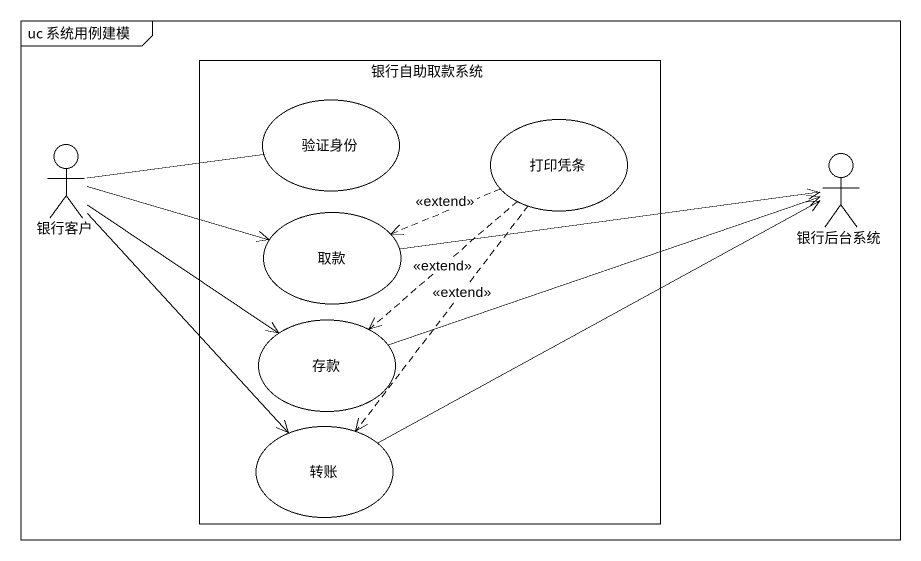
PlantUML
@startuml
mainframe uc 系统用例建模
rectangle 银行自助取款系统 {
  usecase 验证身份
  usecase 打印凭条
  usecase 取款
  usecase 存款
  usecase 转账
}
actor 银行客户
actor 银行后台系统
银行客户 -right- 验证身份
银行客户 -right-> 取款
银行客户 --> 存款
银行客户 --> 转账
打印凭条 .left.> 取款 : <<extend>>
打印凭条 ..> 存款 : <<extend>>
打印凭条 ..> 转账 : <<extend>>
银行后台系统 <-left- 取款
存款 -right-> 银行后台系统
转账 -right-> 银行后台系统
@enduml
